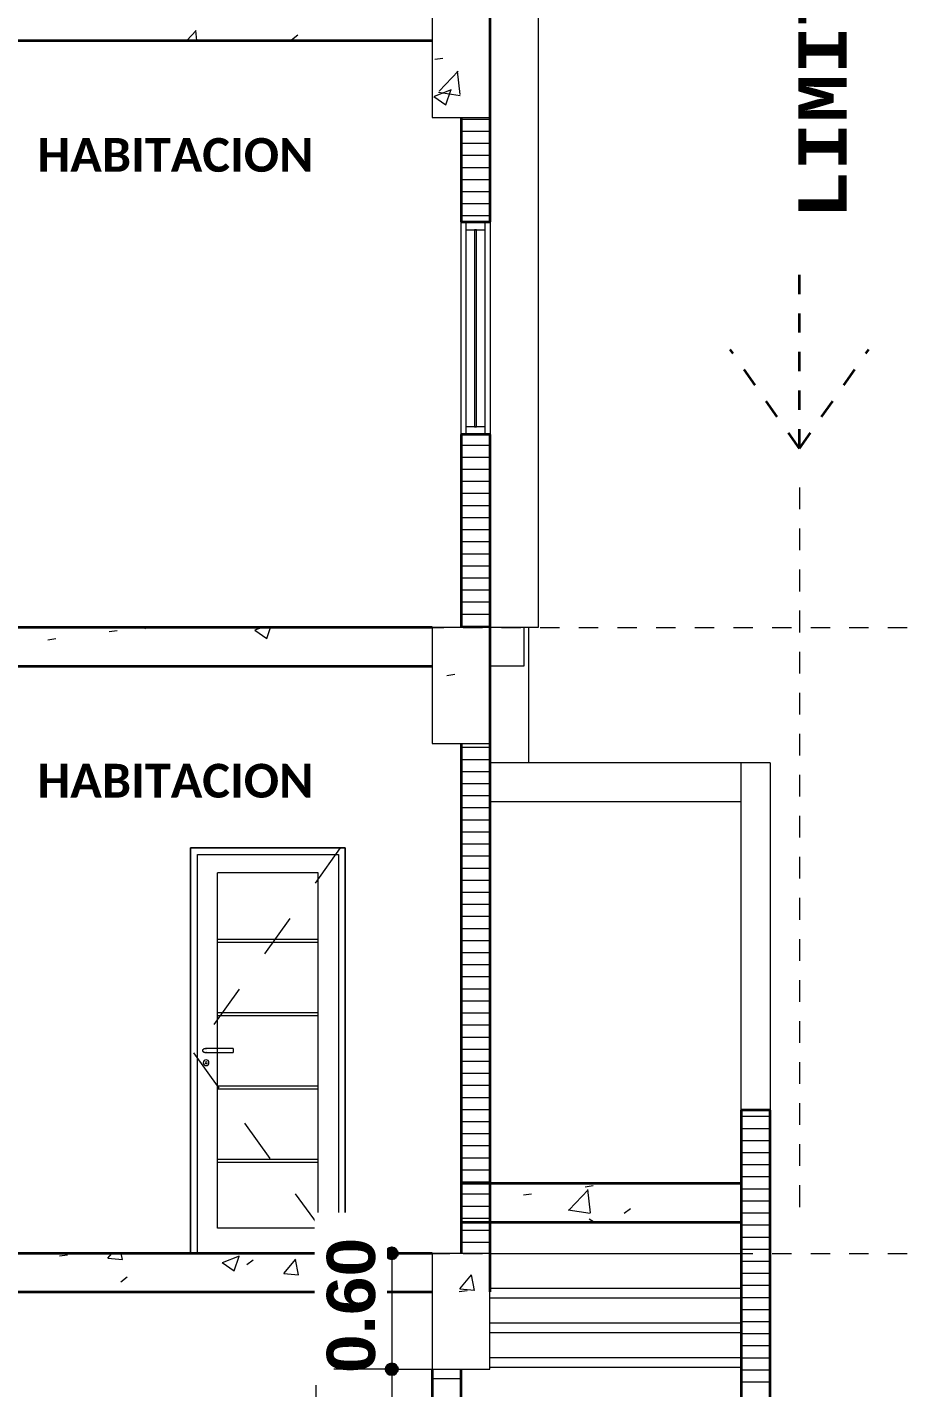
# Model space of a CAD drawing. Header units: metres. Extents: x -144 to 1000, y -717 to 29.
# Drawn here: x 239.47 to 243.99, y -646.76 to -639.72 of the extents above; entities that cross this region are included whole.
import ezdxf

# ---------------------------------------------------------------- set-up
doc = ezdxf.new("R2010")
doc.units = ezdxf.units.M
for name, pattern in [('Basculante', [0.11625, 0.075, -0.04125]), ('basculante modificado', [0.18, 0.1125, -0.0675]), ('Punto 1 mm', [0.075, 0, -0.075]), ('Trazo', [0.45, 0.225, -0.225])]:
    doc.linetypes.add(name, pattern=pattern)
doc.layers.get('0').update_dxf_attribs({"color": 1})
for name, color, linetype, lineweight in [('A-ANNO-DIMS', 1, 'Continuous', 9), ('A-DETL', 1, 'Continuous', 9), ('A-DETL-GENF', 1, 'Continuous', 9), ('A-DETL-THIN', 1, 'Continuous', 9), ('A-DOOR', 1, 'Continuous', 9), ('A-DOOR-FRAM', 1, 'Continuous', 9), ('A-DOOR-HDLN', 1, 'Trazo', 20), ('A-FLOR', 2, 'Continuous', 9), ('A-FLOR-LEVL', 51, 'Continuous', 9), ('A-FLOR-PATT', 8, 'Continuous', 50), ('A-GLAZ', 1, 'Continuous', 9), ('A-WALL', 4, 'Continuous', 9), ('G-ANNO-TEXT', 2, 'Continuous', 9), ('I-FURN', 2, 'Continuous', 9), ('S-BEAM', 1, 'Continuous', 9), ('S-COLS', 7, 'Continuous', 9), ('S-STRS', 1, 'Continuous', 9)]:
    doc.layers.add(name, color=color, linetype=linetype, lineweight=lineweight)
doc.layers.add('A-WALL-PATT', color=7, linetype='Continuous', lineweight=35, true_color=0x9c9c9c)
doc.styles.add('Arial Black_B', font='ariblk.ttf', dxfattribs={"width": 0.9, "height": 0.1875})
doc.styles.add('Calibri_B_1', font='calibrib.ttf', dxfattribs={"height": 0.135})
doc.styles.add('Courier New_B', font='courbd.ttf', dxfattribs={"height": 0.1125})

# ---------------------------------------------------------------- blocks, each defined once
blk = doc.blocks.new('ololo')
at = {"layer": 'A-ANNO-DIMS', "lineweight": 25, "true_color": 0x008000}
h = blk.add_hatch(color=96, dxfattribs=at)
edge = h.paths.add_edge_path()
edge.add_arc((241.3525, -646.0654), 0.0312, 0, 360)
h = blk.add_hatch(color=96, dxfattribs=at)
edge = h.paths.add_edge_path()
edge.add_arc((241.3525, -646.6654), 0.0312, 0, 360)
at = {"layer": 'A-ANNO-DIMS', "color": 96, "true_color": 0x008000}
for p, q in [((241.3525, -646.0654), (241.0525, -646.0654)), ((241.3525, -646.0654), (241.3525, -646.6654)), ((241.3525, -646.0654), (241.6525, -646.0654)), ((241.3525, -646.6654), (241.0525, -646.6654)), ((241.3525, -646.6654), (241.6525, -646.6654))]:
    blk.add_line(p, q, dxfattribs=at)
at = {"layer": 'A-ANNO-DIMS', "color": 96, "lineweight": 25, "true_color": 0x008000}
for centre in [(241.3525, -646.0654), (241.3525, -646.6654)]:
    blk.add_circle(centre, 0.0312, dxfattribs=at)
at = {"layer": 'A-DETL', "color": 7, "linetype": 'Basculante', "lineweight": 35}
for q in [(243.4635, -640.9854), (243.1042, -641.3854), (243.8229, -641.3854)]:
    blk.add_line((243.4635, -641.8986), q, dxfattribs=at)
at = {"layer": 'A-DETL', "color": 7, "linetype": 'basculante modificado'}
blk.add_line((243.4635, -642.1005), (243.4635, -645.9104), dxfattribs=at)
at = {"layer": 'A-DETL-GENF'}
for p, q in [((241.5759, -639.8828), (241.6175, -639.8773)), ((241.5974, -640.0478), (241.6963, -639.9447)), ((241.7074, -640.0649), (241.6934, -639.9443)), ((241.5736, -640.0746), (241.6626, -640.0404)), ((241.6332, -640.119), (241.659, -640.0423)), ((241.5702, -640.0759), (241.6333, -640.1185)), ((241.5942, -640.053), (241.7072, -640.0705)), ((241.6375, -643.0731), (241.6791, -643.0676)), ((241.7051, -646.249), (241.7663, -646.1761)), ((241.7803, -646.2571), (241.7657, -646.1775)), ((241.7011, -646.2632), (241.7427, -646.2577)), ((241.7043, -646.25), (241.7802, -646.2566))]:
    blk.add_line(p, q, dxfattribs=at)
at = {"layer": 'A-DETL-THIN'}
for p, q in [((241.5612, -639.5854), (241.5612, -640.1854)), ((241.8612, -640.1854), (241.8612, -639.5854)), ((241.5612, -640.1854), (241.8612, -640.1854)), ((241.5612, -642.8254), (241.5612, -643.4254)), ((241.8612, -642.8254), (241.5612, -642.8254)), ((241.8612, -643.4254), (241.8612, -642.8254)), ((241.5612, -643.4254), (241.8612, -643.4254)), ((241.5612, -646.0654), (241.5612, -646.6654)), ((241.8612, -646.0654), (241.5612, -646.0654)), ((241.8612, -646.6654), (241.8612, -646.0654)), ((241.5612, -646.6654), (241.8612, -646.6654))]:
    blk.add_line(p, q, dxfattribs=at)
at = {"layer": 'A-DOOR'}
for p, q in [((240.9713, -644.0954), (240.4513, -644.0954)), ((240.4513, -645.9354), (240.4513, -644.0954)), ((240.9713, -645.9354), (240.9713, -644.0954)), ((240.9713, -644.4404), (240.4513, -644.4404)), ((240.9713, -644.4554), (240.4513, -644.4554)), ((240.9713, -644.8204), (240.4513, -644.8204)), ((240.9713, -644.8354), (240.4513, -644.8354)), ((240.3896, -645.0054), (240.393, -645.0054)), ((240.393, -645.0253), (240.3896, -645.0253)), ((240.5313, -645.0054), (240.3913, -645.0054)), ((240.3913, -645.0254), (240.5313, -645.0254)), ((240.9713, -645.2004), (240.4513, -645.2004)), ((240.9713, -645.2154), (240.4513, -645.2154)), ((240.9713, -645.5804), (240.4513, -645.5804)), ((240.9713, -645.5954), (240.4513, -645.5954)), ((240.9713, -645.9354), (240.4513, -645.9354))]:
    blk.add_line(p, q, dxfattribs=at)
at = {"layer": 'A-DOOR', "flags": 128}
for points in [[(240.5313, -645.0054), (240.5313, -645.0058), (240.5313, -645.0064), (240.5313, -645.0074), (240.5313, -645.0086), (240.5313, -645.0101), (240.5313, -645.0118), (240.5313, -645.0135), (240.5313, -645.0154)], [(240.5313, -645.0154), (240.5313, -645.0172), (240.5313, -645.019), (240.5313, -645.0206), (240.5313, -645.0221), (240.5313, -645.0234), (240.5313, -645.0243), (240.5313, -645.025), (240.5313, -645.0253)]]:
    blk.add_lwpolyline(points, dxfattribs=at)
at = {"layer": 'A-DOOR'}
for radius, start, end in [(0.015, 90, 270), (0.005, 90, 270), (0.015, 270, 90), (0.005, 270, 90)]:
    blk.add_arc((240.3913, -645.0783), radius, start, end, dxfattribs=at)
for points in [[(240.393, -645.0054), (240.3919, -645.0054), (240.3896, -645.0054), (240.3862, -645.0057), (240.383, -645.0064), (240.3801, -645.0074), (240.3775, -645.0086), (240.3755, -645.0101), (240.3739, -645.0117), (240.373, -645.0135), (240.3728, -645.0148), (240.3728, -645.0154)], [(240.3728, -645.0154), (240.3728, -645.016), (240.373, -645.0172), (240.3739, -645.019), (240.3755, -645.0207), (240.3775, -645.0222), (240.3801, -645.0234), (240.383, -645.0244), (240.3862, -645.0251), (240.3896, -645.0254), (240.3919, -645.0254), (240.393, -645.0253)]]:
    blk.add_open_spline(points, degree=3, dxfattribs=at)
at = {"layer": 'A-DOOR-FRAM'}
for p, q in [((241.1113, -643.9654), (240.3113, -643.9654)), ((240.3113, -643.9654), (240.3113, -646.0654)), ((241.1113, -646.0654), (241.1113, -643.9654)), ((240.3463, -646.0654), (240.3463, -644.0004)), ((240.3463, -644.0004), (241.0763, -644.0004)), ((241.0763, -644.0004), (241.0763, -646.0654))]:
    blk.add_line(p, q, dxfattribs=at)
at = {"layer": 'A-DOOR-HDLN'}
for p, q in [((241.0863, -643.9654), (240.3263, -645.0274)), ((240.3263, -645.0274), (241.0763, -646.0654))]:
    blk.add_line(p, q, dxfattribs=at)
at = {"layer": 'A-FLOR', "lineweight": 35}
for p, q in [((238.5615, -639.7854), (241.5612, -639.7854)), ((241.5612, -642.8254), (232.9626, -642.8254)), ((232.9626, -643.0254), (241.5612, -643.0254)), ((243.1615, -645.7041), (241.7115, -645.7041)), ((241.7115, -645.7041), (241.7115, -645.9041)), ((241.7115, -645.9041), (243.1615, -645.9041)), ((241.5612, -646.0654), (232.9626, -646.0654)), ((241.8613, -646.2654), (241.8613, -646.0654)), ((232.9626, -646.2654), (241.5612, -646.2654))]:
    blk.add_line(p, q, dxfattribs=at)
at = {"layer": 'A-FLOR'}
for p, q in [((242.0363, -642.8254), (242.0363, -643.0254)), ((242.0363, -643.0254), (241.8615, -643.0254)), ((241.8613, -643.7254), (243.1615, -643.7254)), ((241.8613, -646.0654), (243.1615, -646.0654))]:
    blk.add_line(p, q, dxfattribs=at)
at = {"layer": 'A-FLOR-LEVL', "color": 251, "linetype": 'Punto 1 mm', "true_color": 0x6c6c6c}
for p, q in [((237.7216, -642.8254), (250.923, -642.8254)), ((237.7216, -646.0654), (250.923, -646.0654))]:
    blk.add_line(p, q, dxfattribs=at)
at = {"layer": 'A-FLOR-PATT', "color": 8, "lineweight": 5, "true_color": 0x828282}
for p, q in [((240.2914, -639.7854), (240.3406, -639.7341)), ((240.3439, -639.7854), (240.338, -639.7341)), ((240.8335, -639.7824), (240.8668, -639.7569)), ((239.8896, -642.8463), (239.9312, -642.8408)), ((240.0736, -642.8311), (240.081, -642.8254)), ((240.6431, -642.8387), (240.7063, -642.8813)), ((240.6459, -642.8376), (240.6778, -642.8254)), ((240.7062, -642.8818), (240.7251, -642.8254)), ((239.5713, -642.8882), (239.6129, -642.8827)), ((242.2711, -645.8394), (242.3701, -645.7363)), ((242.3539, -645.7203), (242.3955, -645.7148)), ((242.3811, -645.8556), (242.367, -645.735)), ((242.0352, -645.7623), (242.0768, -645.7568)), ((242.2668, -645.8404), (242.3797, -645.858)), ((242.3747, -645.8866), (242.4021, -645.9041)), ((242.5551, -645.8581), (242.5883, -645.8326)), ((239.6329, -646.0785), (239.6745, -646.0731)), ((239.8825, -646.0906), (239.9584, -646.0973)), ((239.8833, -646.0896), (239.9036, -646.0654)), ((239.9585, -646.0977), (239.9525, -646.0654)), ((240.4763, -646.112), (240.5652, -646.0779)), ((240.5372, -646.156), (240.5629, -646.0792)), ((240.6019, -646.124), (240.6352, -646.0985)), ((240.7942, -646.1693), (240.8554, -646.0964)), ((240.8694, -646.1774), (240.8547, -646.0978)), ((240.4742, -646.1129), (240.5373, -646.1555)), ((240.7934, -646.1703), (240.8693, -646.1769)), ((239.9501, -646.2133), (239.9833, -646.1877))]:
    blk.add_line(p, q, dxfattribs=at)
at = {"layer": 'A-GLAZ', "lineweight": 15}
for p, q in [((241.8363, -640.7254), (241.7363, -640.7254)), ((241.7363, -640.7254), (241.7363, -640.7654)), ((241.8363, -640.7654), (241.8363, -640.7254)), ((241.7363, -640.7654), (241.8363, -640.7654)), ((241.7913, -640.7654), (241.7813, -640.7654)), ((241.7813, -640.7654), (241.7813, -641.7854)), ((241.7913, -641.7854), (241.7913, -640.7654)), ((241.7363, -641.7854), (241.7363, -641.8254)), ((241.8363, -641.7854), (241.7363, -641.7854)), ((241.7813, -641.7854), (241.7913, -641.7854)), ((241.8363, -641.8254), (241.8363, -641.7854)), ((241.7363, -641.8254), (241.8363, -641.8254))]:
    blk.add_line(p, q, dxfattribs=at)
at = {"layer": 'A-GLAZ'}
for p, q in [((241.7363, -640.7654), (241.7363, -641.7854)), ((241.8363, -641.7854), (241.8363, -640.7654))]:
    blk.add_line(p, q, dxfattribs=at)
at = {"layer": 'A-WALL'}
for p, q in [((242.1113, -626.6254), (242.1113, -642.8254)), ((241.7113, -641.8254), (241.7113, -640.7254)), ((241.8613, -640.7254), (241.8613, -641.8254)), ((242.1113, -642.8254), (241.8615, -642.8254)), ((242.0615, -643.5254), (242.0615, -642.8254)), ((243.3115, -643.5254), (241.8613, -643.5254)), ((243.1615, -645.3241), (243.1615, -643.5254)), ((243.3115, -643.5254), (243.3115, -645.3241)), ((240.3113, -646.0654), (240.3113, -643.9654)), ((240.3113, -643.9654), (241.1113, -643.9654)), ((241.1113, -643.9654), (241.1113, -646.0654))]:
    blk.add_line(p, q, dxfattribs=at)
at = {"layer": 'A-WALL', "lineweight": 35}
for p, q in [((241.7113, -640.1854), (241.7113, -640.7254)), ((241.8613, -640.7254), (241.8613, -640.1854)), ((241.7113, -640.7254), (241.8613, -640.7254)), ((241.8613, -641.8254), (241.7113, -641.8254)), ((241.7113, -641.8254), (241.7113, -642.8254)), ((241.8613, -646.0654), (241.8613, -641.8254)), ((241.7113, -643.4254), (241.7113, -646.0654)), ((243.3115, -645.3241), (243.1615, -645.3241)), ((243.1615, -645.3241), (243.1615, -648.5854)), ((243.3115, -648.7854), (243.3115, -645.3241)), ((241.5615, -646.6654), (241.5615, -648.7854)), ((241.7115, -648.5854), (241.7115, -646.6654))]:
    blk.add_line(p, q, dxfattribs=at)
at = {"layer": 'A-WALL-PATT', "color": 8, "lineweight": 5, "true_color": 0x727272}
for p, q in [((241.7113, -640.1929), (241.8612, -640.1929)), ((241.7113, -640.2554), (241.8612, -640.2554)), ((241.7113, -640.3179), (241.8612, -640.3179)), ((241.7113, -640.3804), (241.8612, -640.3804)), ((241.7113, -640.4429), (241.8612, -640.4429)), ((241.7113, -640.5054), (241.8613, -640.5054)), ((241.7113, -640.5679), (241.8613, -640.5679)), ((241.7113, -640.6304), (241.8613, -640.6304)), ((241.7113, -640.6929), (241.8613, -640.6929)), ((241.7113, -641.8804), (241.8613, -641.8804)), ((241.7113, -641.9429), (241.8613, -641.9429)), ((241.7113, -642.0054), (241.8613, -642.0054)), ((241.7113, -642.0679), (241.8613, -642.0679)), ((241.7113, -642.1304), (241.8613, -642.1304)), ((241.7114, -642.1929), (241.8613, -642.1929)), ((241.7114, -642.2554), (241.8613, -642.2554)), ((241.7114, -642.3179), (241.8613, -642.3179)), ((241.7114, -642.3804), (241.8613, -642.3804)), ((241.7114, -642.4429), (241.8613, -642.4429)), ((241.7114, -642.5054), (241.8613, -642.5054)), ((241.7114, -642.5679), (241.8613, -642.5679)), ((241.7115, -642.6304), (241.8613, -642.6304)), ((241.7115, -642.6929), (241.8613, -642.6929)), ((241.7115, -642.7554), (241.8613, -642.7554)), ((241.7115, -642.8179), (241.8613, -642.8179)), ((241.7113, -643.4454), (241.8612, -643.4454)), ((241.7113, -643.5079), (241.8612, -643.5079)), ((241.7113, -643.5704), (241.8612, -643.5704)), ((241.7113, -643.6329), (241.8612, -643.6329)), ((241.7113, -643.6954), (241.8612, -643.6954)), ((241.7113, -643.7579), (241.8612, -643.7579)), ((241.7113, -643.8204), (241.8612, -643.8204)), ((241.7113, -643.8829), (241.8612, -643.8829)), ((241.7113, -643.9454), (241.8612, -643.9454)), ((241.7113, -644.0079), (241.8612, -644.0079)), ((241.7113, -644.0704), (241.8612, -644.0704)), ((241.7113, -644.1329), (241.8612, -644.1329)), ((241.7113, -644.1954), (241.8612, -644.1954)), ((241.7113, -644.2579), (241.8612, -644.2579)), ((241.7113, -644.3204), (241.8612, -644.3204)), ((241.7113, -644.3829), (241.8612, -644.3829)), ((241.7113, -644.4454), (241.8612, -644.4454)), ((241.7113, -644.5079), (241.8612, -644.5079)), ((241.7113, -644.5704), (241.8612, -644.5704)), ((241.7113, -644.6329), (241.8612, -644.6329)), ((241.7113, -644.6954), (241.8612, -644.6954)), ((241.7113, -644.7579), (241.8612, -644.7579)), ((241.7113, -644.8204), (241.8612, -644.8204)), ((241.7113, -644.8829), (241.8612, -644.8829)), ((241.7113, -644.9454), (241.8613, -644.9454)), ((241.7113, -645.0079), (241.8613, -645.0079)), ((241.7113, -645.0704), (241.8613, -645.0704)), ((241.7113, -645.1329), (241.8613, -645.1329)), ((241.7113, -645.1954), (241.8613, -645.1954)), ((241.7113, -645.2579), (241.8613, -645.2579)), ((241.7113, -645.3204), (241.8613, -645.3204)), ((241.7113, -645.3829), (241.8613, -645.3829)), ((243.1615, -645.3559), (243.3115, -645.3559)), ((241.7113, -645.4454), (241.8613, -645.4454)), ((243.1615, -645.4184), (243.3115, -645.4184)), ((241.7113, -645.5079), (241.8613, -645.5079)), ((243.1615, -645.4809), (243.3115, -645.4809)), ((241.7113, -645.5704), (241.8613, -645.5704)), ((243.1615, -645.5434), (243.3115, -645.5434)), ((243.1615, -645.6059), (243.3115, -645.6059)), ((241.7113, -645.6329), (241.8613, -645.6329)), ((243.1615, -645.6684), (243.3115, -645.6684)), ((241.7113, -645.6954), (241.8613, -645.6954)), ((243.1615, -645.7309), (243.3115, -645.7309)), ((241.7113, -645.7579), (241.8613, -645.7579)), ((241.7113, -645.8204), (241.8613, -645.8204)), ((243.1615, -645.7934), (243.3115, -645.7934)), ((241.7113, -645.8829), (241.8613, -645.8829)), ((243.1615, -645.8559), (243.3115, -645.8559)), ((241.7113, -645.9454), (241.8613, -645.9454)), ((243.1615, -645.9184), (243.3115, -645.9184)), ((241.7113, -646.0079), (241.8613, -646.0079)), ((243.1615, -645.9809), (243.3115, -645.9809)), ((243.1615, -646.0434), (243.3115, -646.0434)), ((243.1615, -646.1059), (243.3115, -646.1059)), ((243.1615, -646.1684), (243.3115, -646.1684)), ((243.1615, -646.2309), (243.3115, -646.2309)), ((243.1615, -646.2934), (243.3115, -646.2934)), ((243.1615, -646.3559), (243.3115, -646.3559)), ((243.1615, -646.4184), (243.3115, -646.4184)), ((243.1615, -646.4809), (243.3115, -646.4809)), ((243.1615, -646.5434), (243.3115, -646.5434)), ((243.1615, -646.6059), (243.3115, -646.6059)), ((241.5615, -646.7129), (241.7115, -646.7129)), ((243.1615, -646.6684), (243.3115, -646.6684)), ((243.1615, -646.7309), (243.3115, -646.7309))]:
    blk.add_line(p, q, dxfattribs=at)
at = {"layer": 'I-FURN'}
for p, q in [((239.4835, -642.8254), (239.6963, -642.8254)), ((239.6433, -642.8254), (239.4835, -642.8254)), ((239.4858, -642.8254), (239.5233, -642.8254)), ((239.4886, -642.8254), (239.5318, -642.8254)), ((239.7267, -642.8254), (239.514, -642.8254)), ((239.514, -642.8254), (239.7137, -642.8254)), ((239.5537, -642.8254), (239.5162, -642.8254)), ((239.5622, -642.8254), (239.519, -642.8254)), ((239.5233, -642.8254), (239.6535, -642.8254)), ((239.5563, -642.8254), (239.5318, -642.8254)), ((239.5446, -642.8254), (239.5556, -642.8254)), ((239.6839, -642.8254), (239.5537, -642.8254)), ((239.5714, -642.8254), (239.5556, -642.8254)), ((239.5622, -642.8254), (239.5868, -642.8254)), ((239.5689, -642.8254), (239.5693, -642.8254)), ((239.569, -642.8254), (239.5998, -642.8254)), ((239.5731, -642.8254), (239.5693, -642.8254)), ((239.5861, -642.8254), (239.5751, -642.8254)), ((239.5861, -642.8254), (239.6018, -642.8254)), ((241.5612, -642.8254), (239.5956, -642.8254)), ((239.5998, -642.8254), (239.6035, -642.8254)), ((239.6433, -642.8254), (239.8401, -642.8254)), ((239.6963, -642.8254), (239.6535, -642.8254)), ((239.6839, -642.8254), (239.7267, -642.8254)), ((241.5612, -642.8254), (239.6843, -642.8254)), ((239.7137, -642.8254), (239.8252, -642.8254)), ((239.9295, -642.8254), (239.8252, -642.8254)), ((240.1372, -642.8254), (239.8401, -642.8254)), ((240.0295, -642.8254), (239.9295, -642.8254)), ((241.1068, -642.8254), (240.0234, -642.8254)), ((240.0295, -642.8254), (240.1676, -642.8254)), ((240.1372, -642.8254), (240.2937, -642.8254)), ((240.3241, -642.8254), (240.1676, -642.8254)), ((241.1168, -642.8254), (240.2204, -642.8254)), ((240.4891, -642.8254), (240.2937, -642.8254)), ((240.3241, -642.8254), (240.5195, -642.8254)), ((240.3491, -642.8254), (240.5056, -642.8254)), ((240.536, -642.8254), (240.3795, -642.8254)), ((240.6621, -642.8254), (240.5056, -642.8254)), ((240.536, -642.8254), (240.6925, -642.8254)), ((240.6621, -642.8254), (240.9592, -642.8254)), ((240.8307, -642.8254), (240.6925, -642.8254)), ((240.8307, -642.8254), (240.9307, -642.8254)), ((241.2992, -642.8254), (240.8489, -642.8254)), ((240.9916, -642.8254), (240.8612, -642.8254)), ((241.2808, -642.8254), (240.8688, -642.8254)), ((240.9966, -642.8254), (240.9217, -642.8254)), ((241.3654, -642.8254), (240.9222, -642.8254)), ((240.9307, -642.8254), (241.0349, -642.8254)), ((241.3229, -642.8254), (240.9401, -642.8254)), ((241.156, -642.8254), (240.9592, -642.8254)), ((241.3933, -642.8254), (240.9656, -642.8254)), ((241.1464, -642.8254), (241.0349, -642.8254)), ((241.5579, -642.8254), (241.1277, -642.8254)), ((241.5618, -642.8254), (241.128, -642.8254)), ((241.1725, -642.8254), (241.144, -642.8254)), ((241.319, -642.8254), (241.1449, -642.8254)), ((241.2808, -642.8254), (241.1449, -642.8254)), ((241.3462, -642.8254), (241.1464, -642.8254)), ((241.1516, -642.8254), (241.1467, -642.8254)), ((241.5365, -642.8254), (241.1516, -642.8254)), ((241.1728, -642.8254), (241.1548, -642.8254)), ((241.156, -642.8254), (241.3157, -642.8254)), ((241.1574, -642.8254), (241.1566, -642.8254)), ((241.5565, -642.8254), (241.1619, -642.8254)), ((241.4243, -642.8254), (241.2229, -642.8254)), ((241.2325, -642.8254), (241.2453, -642.8254)), ((241.2453, -642.8254), (241.2325, -642.8254)), ((241.2325, -642.8254), (241.2453, -642.8254)), ((241.2344, -642.8254), (241.2453, -642.8254)), ((241.2867, -642.8254), (241.2344, -642.8254)), ((241.2344, -642.8254), (241.2453, -642.8254)), ((241.2344, -642.8254), (241.2453, -642.8254)), ((241.2867, -642.8254), (241.2344, -642.8254)), ((241.2453, -642.8254), (241.2344, -642.8254)), ((241.2344, -642.8254), (241.2453, -642.8254)), ((241.2867, -642.8254), (241.2344, -642.8254)), ((241.2344, -642.8254), (241.2453, -642.8254)), ((241.2925, -642.8254), (241.2353, -642.8254)), ((241.3598, -642.8254), (241.2384, -642.8254)), ((241.5612, -642.8254), (241.2453, -642.8254)), ((241.2453, -642.8254), (241.5612, -642.8254)), ((241.2453, -642.8254), (241.5612, -642.8254)), ((241.3875, -642.8254), (241.2601, -642.8254)), ((241.5626, -642.8254), (241.284, -642.8254)), ((241.4017, -642.8254), (241.2879, -642.8254)), ((241.4185, -642.8254), (241.292, -642.8254)), ((241.4499, -642.8254), (241.3157, -642.8254)), ((241.4319, -642.8254), (241.3321, -642.8254)), ((241.3957, -642.8254), (241.3419, -642.8254)), ((241.3462, -642.8254), (241.4803, -642.8254)), ((241.4243, -642.8254), (241.3562, -642.8254)), ((241.5498, -642.8254), (241.3693, -642.8254)), ((241.5612, -642.8254), (241.3694, -642.8254)), ((241.5612, -642.8254), (241.3754, -642.8254)), ((241.5526, -642.8254), (241.38, -642.8254)), ((241.453, -642.8254), (241.3853, -642.8254)), ((241.5152, -642.8254), (241.3952, -642.8254)), ((241.4035, -642.8254), (241.4389, -642.8254)), ((241.4295, -642.8254), (241.5432, -642.8254)), ((241.4721, -642.8254), (241.4366, -642.8254)), ((241.5629, -642.8254), (241.444, -642.8254)), ((241.4499, -642.8254), (241.4926, -642.8254)), ((241.4705, -642.8254), (241.5612, -642.8254)), ((241.5231, -642.8254), (241.4803, -642.8254)), ((241.5609, -642.8254), (241.4926, -642.8254)), ((241.5042, -642.8254), (241.4937, -642.8254)), ((241.498, -642.8254), (241.5612, -642.8254)), ((241.5149, -642.8254), (241.5496, -642.8254)), ((241.5231, -642.8254), (241.5611, -642.8254)), ((241.5614, -642.8254), (241.5256, -642.8254)), ((241.5613, -642.8254), (241.5344, -642.8254)), ((241.5602, -642.8254), (241.5365, -642.8254)), ((241.5633, -642.8254), (241.5468, -642.8254)), ((241.5637, -642.8254), (241.5498, -642.8254)), ((241.5636, -642.8254), (241.55, -642.8254)), ((241.5631, -642.8254), (241.5526, -642.8254)), ((239.4838, -646.0654), (239.6965, -646.0654)), ((239.6435, -646.0654), (239.4838, -646.0654)), ((239.486, -646.0654), (239.5235, -646.0654)), ((239.4888, -646.0654), (239.532, -646.0654)), ((239.5235, -646.0654), (239.6537, -646.0654)), ((239.5566, -646.0654), (239.532, -646.0654)), ((239.5449, -646.0654), (239.5559, -646.0654)), ((239.5716, -646.0654), (239.5559, -646.0654)), ((239.5692, -646.0654), (239.5696, -646.0654)), ((239.5692, -646.0654), (239.6, -646.0654)), ((239.5733, -646.0654), (239.5696, -646.0654)), ((239.5863, -646.0654), (239.5771, -646.0654)), ((239.5863, -646.0654), (239.602, -646.0654)), ((241.5612, -646.0654), (239.5958, -646.0654)), ((239.6, -646.0654), (239.6038, -646.0654)), ((239.6435, -646.0654), (239.8403, -646.0654)), ((239.6965, -646.0654), (239.6537, -646.0654)), ((240.1374, -646.0654), (239.8403, -646.0654)), ((240.1374, -646.0654), (240.2939, -646.0654)), ((241.107, -646.0654), (240.2006, -646.0654)), ((240.4893, -646.0654), (240.2939, -646.0654)), ((240.3493, -646.0654), (240.5058, -646.0654)), ((241.117, -646.0654), (240.3798, -646.0654)), ((240.6623, -646.0654), (240.5058, -646.0654)), ((240.6623, -646.0654), (240.9594, -646.0654)), ((240.8726, -646.0654), (240.8491, -646.0654)), ((240.9918, -646.0654), (240.8614, -646.0654)), ((240.8941, -646.0654), (240.8691, -646.0654)), ((240.9968, -646.0654), (240.9219, -646.0654)), ((241.3657, -646.0654), (240.9225, -646.0654)), ((241.3231, -646.0654), (240.9403, -646.0654)), ((241.1562, -646.0654), (240.9594, -646.0654)), ((241.3936, -646.0654), (240.9658, -646.0654)), ((241.5618, -646.0654), (241.1282, -646.0654)), ((241.1727, -646.0654), (241.1442, -646.0654)), ((241.3192, -646.0654), (241.1451, -646.0654)), ((241.2618, -646.0654), (241.1451, -646.0654)), ((241.173, -646.0654), (241.155, -646.0654)), ((241.1562, -646.0654), (241.316, -646.0654)), ((241.5568, -646.0654), (241.1621, -646.0654)), ((241.4246, -646.0654), (241.2231, -646.0654)), ((241.2328, -646.0654), (241.2455, -646.0654)), ((241.2455, -646.0654), (241.2328, -646.0654)), ((241.2346, -646.0654), (241.2455, -646.0654)), ((241.287, -646.0654), (241.2346, -646.0654)), ((241.2346, -646.0654), (241.2455, -646.0654)), ((241.2346, -646.0654), (241.2455, -646.0654)), ((241.287, -646.0654), (241.2346, -646.0654)), ((241.2455, -646.0654), (241.2346, -646.0654)), ((241.2798, -646.0654), (241.2355, -646.0654)), ((241.36, -646.0654), (241.2386, -646.0654)), ((241.5612, -646.0654), (241.2455, -646.0654)), ((241.2455, -646.0654), (241.5612, -646.0654)), ((241.3877, -646.0654), (241.2603, -646.0654)), ((241.5626, -646.0654), (241.2842, -646.0654)), ((241.4019, -646.0654), (241.2881, -646.0654)), ((241.4187, -646.0654), (241.2923, -646.0654)), ((241.4501, -646.0654), (241.316, -646.0654)), ((241.4321, -646.0654), (241.3323, -646.0654)), ((241.3959, -646.0654), (241.3422, -646.0654)), ((241.4246, -646.0654), (241.3564, -646.0654)), ((241.55, -646.0654), (241.3695, -646.0654)), ((241.5612, -646.0654), (241.3697, -646.0654)), ((241.5612, -646.0654), (241.3756, -646.0654)), ((241.5528, -646.0654), (241.3802, -646.0654)), ((241.4532, -646.0654), (241.3856, -646.0654)), ((241.5155, -646.0654), (241.3954, -646.0654)), ((241.4037, -646.0654), (241.4392, -646.0654)), ((241.4298, -646.0654), (241.5434, -646.0654)), ((241.4723, -646.0654), (241.4368, -646.0654)), ((241.5628, -646.0654), (241.4442, -646.0654)), ((241.4501, -646.0654), (241.4929, -646.0654)), ((241.4707, -646.0654), (241.5612, -646.0654)), ((241.5609, -646.0654), (241.4929, -646.0654)), ((241.5044, -646.0654), (241.4939, -646.0654)), ((241.4982, -646.0654), (241.5612, -646.0654)), ((241.5151, -646.0654), (241.5498, -646.0654)), ((241.5615, -646.0654), (241.5259, -646.0654)), ((241.5614, -646.0654), (241.5346, -646.0654)), ((241.5604, -646.0654), (241.5452, -646.0654)), ((241.5637, -646.0654), (241.55, -646.0654)), ((241.5637, -646.0654), (241.5503, -646.0654)), ((241.5631, -646.0654), (241.5528, -646.0654))]:
    blk.add_line(p, q, dxfattribs=at)
at = {"layer": 'S-BEAM', "lineweight": 35}
for p, q in [((241.8615, -640.1854), (241.8615, -639.5854)), ((241.8613, -640.1854), (241.8615, -640.1854)), ((241.8615, -643.4254), (241.8615, -642.8254))]:
    blk.add_line(p, q, dxfattribs=at)
at = {"layer": 'S-COLS'}
for p, q in [((241.8615, -643.4254), (241.8615, -643.5254)), ((240.9615, -650.7622), (240.9615, -646.2654))]:
    blk.add_line(p, q, dxfattribs=at)
at = {"layer": 'S-STRS'}
for p, q in [((241.8612, -646.2954), (243.1615, -646.2954)), ((241.8613, -646.2454), (243.1615, -646.2454)), ((241.8612, -646.4254), (243.1615, -646.4254)), ((241.8612, -646.4754), (243.1615, -646.4754)), ((241.8612, -646.6054), (243.1615, -646.6054)), ((241.8612, -646.6554), (243.1615, -646.6554))]:
    blk.add_line(p, q, dxfattribs=at)
at = {"layer": 'G-ANNO-TEXT', "style": 'Courier New_B'}
blk.add_text('LIMITE DE PROPIEDAD', height=0.25, rotation=90, dxfattribs=at).set_placement((243.7074, -640.7122))
at = {"layer": 'G-ANNO-TEXT', "style": 'Calibri_B_1'}
for p in [(239.5177, -640.4659), (239.5177, -643.7059)]:
    blk.add_text('HABITACION', height=0.175, dxfattribs=at).set_placement(p)
at = {"layer": 'A-ANNO-DIMS', "color": 96, "true_color": 0x008000, "insert": (241.0162, -646.6851), "char_height": 0.25, "width": 0.767402, "attachment_point": 1, "rotation": 90, "line_spacing_factor": 1.180619, "style": 'Arial Black_B', "bg_fill": 3, "box_fill_scale": 1.25, "bg_fill_color": 256, "bg_fill_true_color": 13158600, "bg_fill_transparency": 0}
blk.add_mtext('0.60', dxfattribs=at)
at = {"layer": 'A-ANNO-DIMS', "lineweight": 25, "true_color": 0x008000}
h = blk.add_hatch(color=96, dxfattribs=at)
edge = h.paths.add_edge_path()
edge.add_arc((241.3525, -646.6654), 0.0312, 0, 360)
at = {"layer": 'A-ANNO-DIMS', "color": 96, "true_color": 0x008000}
for q in [(241.0525, -646.6654), (241.3525, -651.8161), (241.6525, -646.6654)]:
    blk.add_line((241.3525, -646.6654), q, dxfattribs=at)
at = {"layer": 'A-ANNO-DIMS', "color": 96, "lineweight": 25, "true_color": 0x008000}
blk.add_circle((241.3525, -646.6654), 0.0312, dxfattribs=at)

msp = doc.modelspace()

# ---------------------------------------------------------------- block references
at = {"color": 3}
msp.add_blockref('ololo', (0, 0), dxfattribs=at)

doc.saveas('drawing.dxf')
